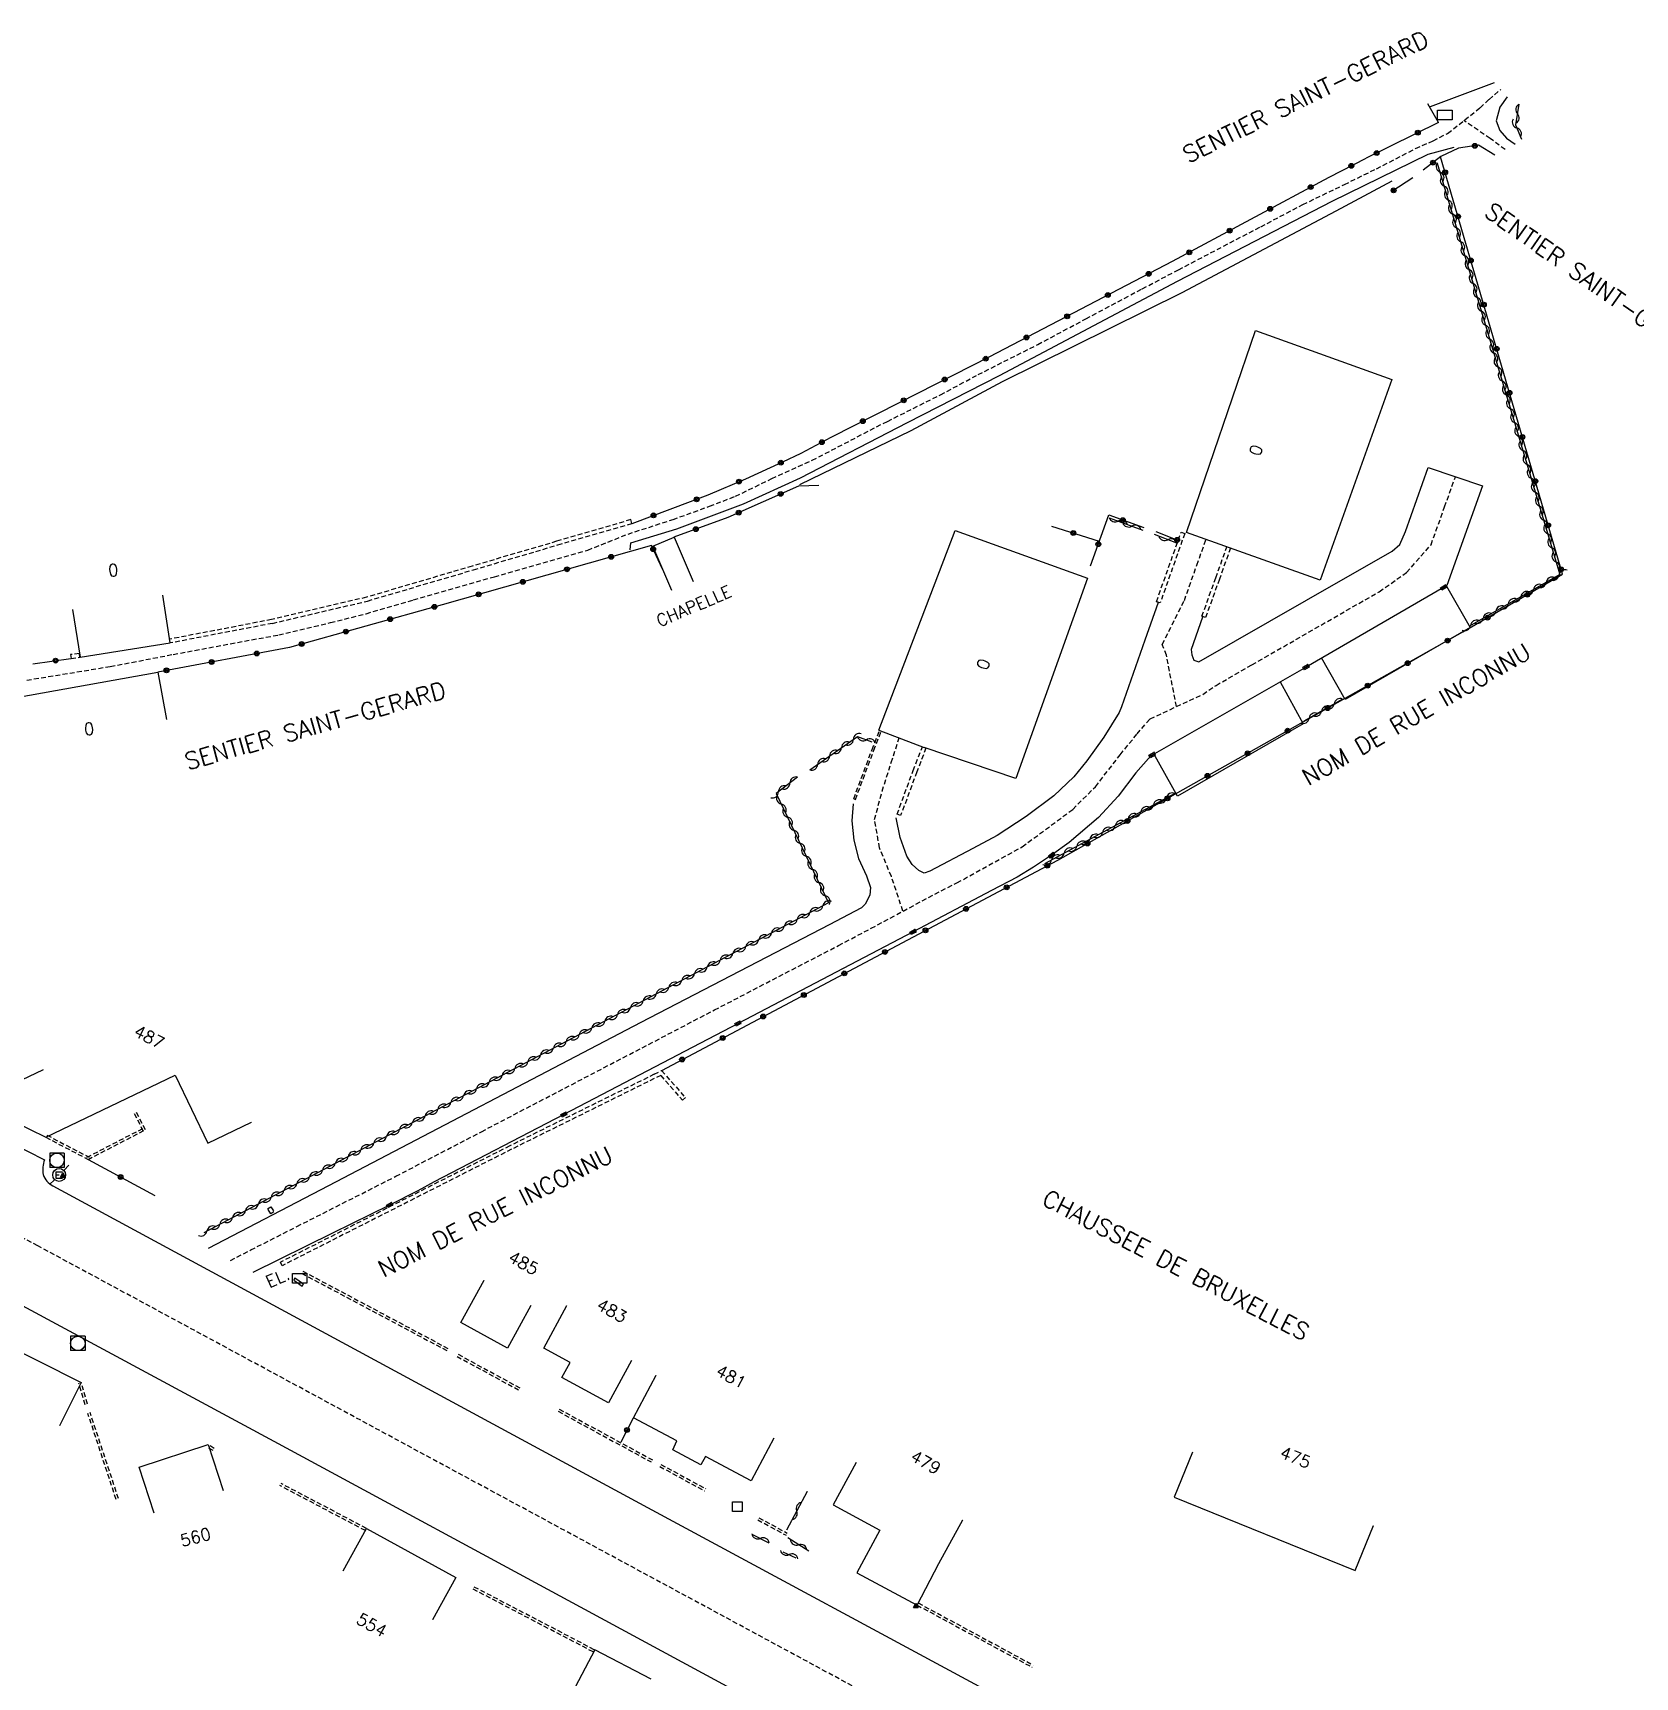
# Model space of a CAD drawing. Header units: millimetres. Extents: x 126999 to 128001, y 153000 to 154000.
# Drawn here: x 127169.2 to 127334.9, y 153793 to 153962.9 of the extents above; entities that cross this region are included whole.
import ezdxf
from ezdxf.enums import TextEntityAlignment as Align

# ---------------------------------------------------------------- set-up
doc = ezdxf.new("R2010")
doc.units = ezdxf.units.MM
doc.linetypes.add('DASHED', pattern=[0.75, 0.5, -0.25])
doc.layers.get('0').update_dxf_attribs({"linetype": 'CONTINUOUS'})
for name, color, linetype in [('W0001', 6, 'DASHED'), ('W0008', 7, 'CONTINUOUS'), ('W0100', 7, 'CONTINUOUS'), ('W0112', 1, 'DASHED'), ('W0302', 3, 'CONTINUOUS'), ('W0310', 3, 'CONTINUOUS'), ('W0322', 7, 'CONTINUOUS'), ('W0400', 7, 'CONTINUOUS'), ('W0420', 7, 'CONTINUOUS'), ('W0471', 7, 'CONTINUOUS'), ('W0851', 7, 'CONTINUOUS'), ('W0984', 7, 'CONTINUOUS'), ('W0989', 7, 'CONTINUOUS'), ('W0991', 7, 'CONTINUOUS'), ('W1471', 7, 'CONTINUOUS')]:
    doc.layers.add(name, color=color, linetype=linetype)
doc.styles.get("Standard").update_dxf_attribs({"font": 'romans.shx', "width": 0.85})

# ---------------------------------------------------------------- blocks, each defined once
blk = doc.blocks.new('t310o')
at = {"color": 0, "linetype": 'Continuous'}
for centre, start, end in [((-0.5, 0.38), 216.8699, 323.1304), ((0.5, -0.37), 36.8699, 143.1303)]:
    blk.add_arc(centre, 0.625, start, end, dxfattribs=at)
blk = doc.blocks.new('t322o')
at = {"color": 0, "linetype": 'Continuous'}
for radius in [0.25, 0.15]:
    blk.add_circle((0, 0), radius, dxfattribs=at)
blk = doc.blocks.new('t112o')
at = {"color": 0, "linetype": 'Continuous'}
for p, q in [((-0.5, 0.5), (0.5, 0.5)), ((-0.5, -0.5), (-0.5, 0.5)), ((0.5, 0.5), (0.5, -0.5)), ((0.5, -0.5), (-0.5, -0.5))]:
    blk.add_line(p, q, dxfattribs=at)
blk = doc.blocks.new('T420')
for p, q in [((0.75, 0.75), (-0.75, 0.75)), ((-0.75, 0.75), (-0.75, -0.75)), ((0.75, 0.75), (0.75, -0.75)), ((0.75, -0.75), (-0.75, -0.75))]:
    blk.add_line(p, q)
blk.add_ellipse((0, 0), major_axis=(-0.53, 0.53), ratio=1, start_param=3.926991, end_param=10.210176)
blk = doc.blocks.new('T471')
for p, q in [((-0.333334, 0.333334), (-0.333334, -0.333334)), ((-0.333334, 0.333334), (0.333334, 0.333334)), ((-0.333334, 0), (0, 0)), ((0.500001, 0.500001), (1.000002, 1.000002)), ((-0.500001, -0.500001), (-1.000002, -1.000002)), ((-0.333334, -0.333334), (0.333334, -0.333334))]:
    blk.add_line(p, q)
blk.add_ellipse((0, 0), major_axis=(0.471405, 0.471405), ratio=1, start_param=5.4977871438, end_param=11.780972451)
blk = doc.blocks.new('T851')
for p, q in [((-0.25, -0.15), (0, 0.32)), ((0, 0.32), (0.25, -0.15)), ((-0.25, -0.15), (0.25, -0.15))]:
    blk.add_line(p, q)
for major_axis in [(-0.106, 0.106), (-0.0354, 0.0354), (-0.0236, 0.0236)]:
    blk.add_ellipse((0, 0), major_axis=major_axis, ratio=1, start_param=3.926991, end_param=10.210176)
blk = doc.blocks.new('T1471')
at = {"color": 0, "linetype": 'Continuous', "flags": 128}
blk.add_lwpolyline([(-0.75, -0.5), (-0.75, 0.5), (0.75, 0.5), (0.75, -0.5), (-0.75, -0.5)], dxfattribs=at)
blk = doc.blocks.new('T400')
for p, q in [((-0.15, 0.3), (0.15, 0.3)), ((-0.15, -0.25), (-0.15, 0.3)), ((-0.15, 0.15), (0.15, 0.15)), ((-0.15, 0), (0.15, 0)), ((0.15, 0.3), (0.15, -0.25)), ((-0.15, -0.15), (0.15, -0.15)), ((-0.15, -0.25), (-0.15, -0.3)), ((-0.15, -0.3), (0.15, -0.3)), ((0.15, -0.3), (0.15, -0.25))]:
    blk.add_line(p, q)

msp = doc.modelspace()

# ---------------------------------------------------------------- linework, layer by layer
at = {"layer": 'W0001'}
for points in [[(127168.58, 153896.04), (127177.21, 153897.45), (127183.72, 153898.7), (127194.63, 153900.72), (127199.97, 153901.99), (127203.68, 153902.91), (127208.58, 153904.33), (127216.93, 153906.73), (127226.59, 153909.48), (127230.75, 153911.14), (127235.41, 153912.65), (127239.19, 153914.01), (127241.87, 153915.05), (127245.63, 153916.88), (127249.8, 153918.77), (127257.57, 153922.79), (127263.06, 153925.53), (127266.95, 153927.62), (127273.12, 153930.72), (127278.1, 153933.39), (127283.93, 153936.49), (127287.67, 153938.46), (127296.18, 153942.9), (127300.54, 153945.2), (127304.84, 153947.27), (127308.15, 153948.9), (127312.2, 153950.99), (127314.01, 153951.78), (127315.51, 153952.55), (127318.86, 153955.2), (127319.79, 153956.06), (127321, 153957.08)], [(127321.45, 153950.87), (127319.92, 153952.03), (127317.18, 153953.88)], [(127189.65, 153836.06), (127191.75, 153837.15), (127196.52, 153839.57), (127206.75, 153844.76), (127215.59, 153849.37), (127229.56, 153856.66), (127239.7, 153861.95), (127252.52, 153868.62), (127255.89, 153870.39), (127262.48, 153873.93), (127264.77, 153875.09), (127271.51, 153878.81), (127276.74, 153882.68), (127279.08, 153885.02), (127281.65, 153888.33), (127283.39, 153890.49), (127284.74, 153892.04), (127290.2, 153894.57), (127291.56, 153895.5), (127295.27, 153897.63), (127308.43, 153905.18), (127311.26, 153907.17), (127313.79, 153910.03), (127315.2, 153913.95), (127316.31, 153917.07)], [(127287.47, 153893.3), (127286.43, 153898.61), (127286, 153899.74), (127288.28, 153904.28), (127289.58, 153907.94), (127290.53, 153910.59)], [(127259.18, 153872.16), (127257.99, 153875.74), (127256.76, 153878.71), (127256.25, 153881.62), (127257.03, 153884.58), (127257.97, 153887.52), (127258.8, 153890.07)], [(127387.44, 153719.79), (127267.12, 153784.97), (127169.72, 153837.57), (127150.15, 153847.94), (127138.65, 153852.5), (127138.65, 153852.5), (127138.65, 153852.5), (127094.09, 153863.28)]]:
    msp.add_lwpolyline(points, dxfattribs=at)
at = {"layer": 'W0008'}
for points in [[(127321.65, 153956.34), (127320.89, 153955.25), (127320.52, 153953.84), (127320.92, 153952.86), (127321.59, 153952.06), (127322.49, 153951.43)], [(127230.98, 153909.51), (127231.05, 153910.24), (127235.79, 153911.67), (127242.68, 153914.26), (127248.58, 153916.95), (127259.65, 153922.67), (127269.18, 153927.54), (127287.57, 153937.27), (127303.56, 153945.54), (127313.51, 153950.39), (127316.2, 153951.14)], [(127290.15, 153902.54), (127288.99, 153899.2), (127289.04, 153898.64), (127289.25, 153898.12), (127289.79, 153897.94), (127300.9, 153904.29), (127309.77, 153909.36), (127310.55, 153910.06), (127311.15, 153911.42), (127313.51, 153918.03), (127319.12, 153916.11), (127315.43, 153905.82), (127315.09, 153905.61), (127300.88, 153897.39), (127284.96, 153888.3), (127284.57, 153887.93), (127283.25, 153886.45), (127281.43, 153884.04), (127279.41, 153881.86), (127276.38, 153879.26), (127274.56, 153877.95), (127272.67, 153876.71), (127270.98, 153875.67), (127268.34, 153874.29), (127260.24, 153870.01), (127242.13, 153860.56), (127224.13, 153851.15), (127210.7, 153844.18), (127209, 153843.26), (127206.1, 153841.79), (127200.18, 153838.89), (127191.97, 153834.83)], [(127315.4, 153905.77), (127317.84, 153901.49), (127304.91, 153894.03), (127302.48, 153898.33)], [(127285.57, 153904.06), (127284.18, 153900.17), (127281.77, 153893.27), (127281.54, 153892.68), (127279.95, 153890.14), (127278.2, 153887.7), (127276.86, 153886.05), (127274.78, 153884.08), (127271.94, 153881.94), (127268.91, 153879.98), (127266.41, 153878.64), (127261.95, 153876.29), (127261.36, 153876.1), (127260.81, 153876.36), (127260.12, 153877), (127259.58, 153877.86), (127258.88, 153879.77), (127258.49, 153881.82)], [(127298.18, 153895.87), (127300.57, 153891.54), (127287.59, 153884.05), (127285.13, 153888.41)], [(127254.04, 153883.26), (127253.91, 153881.49), (127254.09, 153879.49), (127254.59, 153877.6), (127255.42, 153875.81), (127255.82, 153874.61), (127255.77, 153873.8), (127255.29, 153872.89), (127254.9, 153872.51), (127251.56, 153870.76), (127232.08, 153860.64), (127199.79, 153843.79), (127187.32, 153837.3)]]:
    msp.add_lwpolyline(points, dxfattribs=at)
at = {"layer": 'W0008', "flags": 128}
msp.add_lwpolyline([(127109.72, 153870.8), (127109.2, 153868.96), (127127.86, 153862.83), (127139.04, 153859.17, -0.0067), (127148.56, 153855.97, -0.0253), (127164.76, 153849.24, -0.0045), (127170.41, 153846.47, 0.134), (127170.27, 153844.93, 0.1898), (127171.28, 153843.77), (127232.77, 153810.54), (127270.08, 153790.42), (127384.07, 153729.04), (127384.07, 153729.04)], format="xyb", dxfattribs=at)
at = {"layer": 'W0008'}
msp.add_lwpolyline([(127348.53, 153733.98), (127264.15, 153779.53), (127227.11, 153799.53), (127194.61, 153817.1), (127168.15, 153831.36, 0.0103), (127151.75, 153839.91, 0.0212), (127138.27, 153845.83, 0.0154), (127127.05, 153849.72, 0.0243), (127107.89, 153854.89, 0.032172), (127093.12, 153857.17, -16.56692), (127093.12, 153857.17)], format="xyb", dxfattribs=at)
at = {"layer": 'W0100'}
for p, q in [((127288.52, 153911.31), (127295.63, 153932.18)), ((127182.13, 153896.88), (127183.01, 153891.96)), ((127256.69, 153890.87), (127261.36, 153889.09)), ((127270.86, 153885.86), (127261.36, 153889.09)), ((127196.31, 153834.28), (127197.2, 153833.64)), ((127197.06, 153833.4), (127197.2, 153833.64))]:
    msp.add_line(p, q, dxfattribs=at)
for points in [[(127295.63, 153932.18), (127309.74, 153927.11), (127302.31, 153906.39), (127288.52, 153911.31)], [(127256.69, 153890.87), (127264.57, 153911.49), (127278.25, 153906.58), (127270.86, 153885.86)], [(127235.29, 153905.3), (127233.33, 153909.89), (127235.53, 153910.83), (127237.5, 153906.24)], [(127173.31, 153903.35), (127174.09, 153898.41), (127183.41, 153899.88), (127182.63, 153904.82)], [(127165.08, 153888.75), (127164.2, 153893.67), (127182.13, 153896.88)], [(127196.31, 153834.28), (127196.18, 153834.03), (127197.06, 153833.4)]]:
    msp.add_lwpolyline(points, dxfattribs=at)
at = {"layer": 'W0100', "flags": 128}
for points in [[(127170.26, 153855.78), (127165.76, 153853.61), (127165.46, 153851.27), (127170.54, 153848.79), (127183.91, 153855.22), (127187.29, 153848.19), (127191.8, 153850.36), (127191.8, 153850.36)], [(127220.69, 153831.4), (127218.29, 153827.01), (127213.47, 153829.64), (127215.86, 153834.03), (127215.86, 153834.03)], [(127231.12, 153825.72), (127228.74, 153821.33), (127223.91, 153823.95), (127224.77, 153825.53), (127222.05, 153827.01), (127224.44, 153831.4), (127224.44, 153831.4)], [(127165.35, 153827.89), (127174.2, 153823.45), (127171.96, 153818.98), (127171.96, 153818.98)], [(127245.84, 153817.7), (127243.48, 153813.29), (127238.78, 153815.81), (127238.29, 153814.92), (127235.4, 153816.49), (127235.8, 153817.4), (127231.31, 153819.81), (127233.67, 153824.22), (127233.67, 153824.22)], [(127181.76, 153809.94), (127180.19, 153814.69), (127187.32, 153817.04), (127188.89, 153812.3), (127188.89, 153812.3)], [(127254.33, 153815.19), (127251.96, 153810.79), (127256.8, 153808.18), (127254.43, 153803.78), (127260.64, 153800.44), (127262.89, 153804.73), (127265.38, 153809.24), (127265.38, 153809.24)], [(127289.11, 153816.24), (127287.23, 153811.6), (127305.96, 153804.02), (127307.84, 153808.65), (127307.84, 153808.65)], [(127201.31, 153803.98), (127203.71, 153808.36), (127212.96, 153803.3), (127210.55, 153798.91), (127210.55, 153798.91)], [(127233.14, 153792.79), (127227.31, 153795.82), (127224.97, 153791.38)]]:
    msp.add_lwpolyline(points, dxfattribs=at)
at = {"layer": 'W0112'}
for p, q in [((127223.48, 153910.01), (127231.16, 153912.24)), ((127288.32, 153911.2), (127285.78, 153904.02)), ((127291.53, 153906.62), (127292.68, 153909.82)), ((127293.05, 153909.69), (127291.91, 153906.48)), ((127290.1, 153902.64), (127291.53, 153906.62)), ((127203.71, 153904.61), (127193.89, 153902.3)), ((127285.78, 153904.02), (127285.4, 153904.15)), ((127193.9, 153902.3), (127183.35, 153900.27)), ((127193.98, 153901.91), (127183.41, 153899.88)), ((127173.16, 153898.28), (127174.08, 153898.41)), ((127174.08, 153898.41), (127174.02, 153898.81)), ((127260.24, 153886.7), (127261.19, 153889.15)), ((127261.56, 153889.02), (127260.61, 153886.55)), ((127258.57, 153882.18), (127260.24, 153886.7)), ((127233.47, 153855.3), (127234.23, 153855.68)), ((127234.23, 153855.68), (127236.68, 153852.89)), ((127234.13, 153855.19), (127236.38, 153852.63)), ((127236.38, 153852.63), (127236.68, 153852.89)), ((127180.63, 153849.44), (127179.61, 153851.43)), ((127180.85, 153849.56), (127179.83, 153851.55)), ((127170.54, 153848.79), (127174.91, 153846.51)), ((127170.65, 153849.02), (127175.03, 153846.73)), ((127174.8, 153846.73), (127180.73, 153849.78)), ((127174.91, 153846.51), (127180.85, 153849.56)), ((127193.48, 153841.4), (127193.82, 153841.61)), ((127193.8, 153840.89), (127193.48, 153841.4)), ((127194.99, 153835.52), (127194.81, 153835.88)), ((127197.01, 153834.73), (127212.01, 153826.75)), ((127197.12, 153834.96), (127212.12, 153826.97)), ((127213.07, 153826.14), (127219.49, 153822.65)), ((127213.19, 153826.36), (127219.61, 153822.87)), ((127174.63, 153821.13), (127173.96, 153823.38)), ((127174.87, 153821.2), (127174.2, 153823.45)), ((127177.82, 153811.36), (127174.9, 153820.25)), ((127178.06, 153811.44), (127175.13, 153820.33)), ((127223.52, 153820.47), (127233.15, 153815.23)), ((127223.64, 153820.69), (127233.27, 153815.45)), ((127187.84, 153816.42), (127187.26, 153816.75)), ((127187.96, 153816.63), (127187.39, 153816.97)), ((127234.03, 153814.76), (127238.68, 153812.24)), ((127234.15, 153814.98), (127238.8, 153812.46)), ((127203.71, 153808.36), (127194.87, 153813.01)), ((127203.59, 153808.14), (127194.76, 153812.79)), ((127244.16, 153809.25), (127247.09, 153807.66)), ((127244.28, 153809.47), (127247.21, 153807.88)), ((127227.15, 153795.6), (127214.63, 153802.14)), ((127227.26, 153795.83), (127214.75, 153802.36)), ((127260.64, 153800.44), (127272.53, 153794.02)), ((127260.76, 153800.66), (127272.65, 153794.24))]:
    msp.add_line(p, q, dxfattribs=at)
for points in [[(127231.16, 153912.24), (127231.05, 153912.63), (127223.37, 153910.39), (127214.64, 153907.83), (127203.71, 153904.61)], [(127193.98, 153901.91), (127203.82, 153904.22), (127214.76, 153907.44), (127223.48, 153910.01)], [(127285.4, 153904.15), (127287.94, 153911.33), (127288.32, 153911.2)], [(127291.91, 153906.48), (127290.47, 153902.5), (127290.1, 153902.64)], [(127174.02, 153898.81), (127173.1, 153898.68), (127173.16, 153898.28)], [(127254.09, 153883.78), (127255.99, 153888.87), (127256.76, 153890.85)], [(127254.09, 153883.78), (127254.27, 153883.71), (127256.17, 153888.8), (127256.94, 153890.78)], [(127260.61, 153886.55), (127258.94, 153882.04), (127258.57, 153882.18)], [(127233.47, 153855.3), (127218.52, 153847.9), (127194.81, 153835.88)], [(127234.13, 153855.19), (127218.7, 153847.55), (127194.99, 153835.52)], [(127193.82, 153841.61), (127194.14, 153841.1), (127193.8, 153840.89)]]:
    msp.add_lwpolyline(points, dxfattribs=at)
at = {"layer": 'W0302'}
msp.add_line((127313.74, 153955.32), (127320.35, 153957.81), dxfattribs=at)
msp.add_lwpolyline([(127248.52, 153916.26), (127260.04, 153921.83), (127269.49, 153926.9), (127288.06, 153936.1), (127303.99, 153944.53), (127309.77, 153947.64)], dxfattribs=at)
at = {"layer": 'W0310'}
for p, q in [((127280.51, 153912.83), (127283.99, 153911.54)), ((127287.51, 153910.19), (127285.21, 153911.1)), ((127304.64, 153894.09), (127300.65, 153891.81)), ((127287.3, 153884.33), (127273.82, 153877.07))]:
    msp.add_line(p, q, dxfattribs=at)
for points in [[(127322.88, 153955.56), (127322.54, 153953.42), (127323.15, 153951.95)], [(127314.43, 153949.49), (127327.1, 153906.96), (127317.76, 153901.63)], [(127249.55, 153886.77), (127254.48, 153890.21), (127255.96, 153889.66)], [(127248.29, 153886.02), (127246.07, 153884.32), (127251.49, 153873.03), (127231.27, 153862.34), (127186.87, 153838.93)]]:
    msp.add_lwpolyline(points, dxfattribs=at)
at = {"layer": 'W0310', "flags": 128}
for points in [[(127247.16, 153808.22), (127249.31, 153812.22), (127249.31, 153812.22)], [(127243.63, 153807.75), (127245.31, 153806.88), (127245.31, 153806.88)], [(127249.44, 153806.02), (127247.29, 153807.38), (127247.29, 153807.38)], [(127246.77, 153805.96), (127248.09, 153805.34), (127248.09, 153805.34)]]:
    msp.add_lwpolyline(points, dxfattribs=at)
at = {"layer": 'W0322'}
for p, q in [((127314.55, 153953.68), (127313.45, 153955.6)), ((127314.55, 153953.68), (127307.1, 153949.99)), ((127311.91, 153947.96), (127309.72, 153946.53)), ((127274.53, 153911.96), (127279.47, 153910.41)), ((127285.32, 153911.4), (127287.66, 153910.49)), ((127169.21, 153897.73), (127173.15, 153898.28))]:
    msp.add_line(p, q, dxfattribs=at)
for points in [[(127320.4, 153950.29), (127318.71, 153951.32), (127316.63, 153951.01), (127314.82, 153950.16), (127312.97, 153948.75)], [(127231.17, 153912.24), (127239.05, 153915.18), (127242.92, 153916.86), (127246.77, 153918.61), (127248.64, 153919.51), (127251.75, 153921.14), (127258.84, 153924.75), (127268.18, 153929.48), (127287.06, 153939.33), (127303.26, 153948.03), (127307.1, 153949.99)], [(127234.24, 153855.71), (127275.19, 153877.43), (127317.09, 153901.02), (127327.39, 153906.98), (127314.78, 153950.14)], [(127235.54, 153910.84), (127241.12, 153912.87), (127248.4, 153916.12), (127250.48, 153916.18)], [(127278.59, 153907.85), (127280.46, 153913.11), (127284.1, 153911.8)], [(127234.36, 153907.43), (127233.17, 153909.97), (127211.52, 153903.84), (127195.74, 153899.43), (127182.13, 153896.88)]]:
    msp.add_lwpolyline(points, dxfattribs=at)
at = {"layer": 'W0322', "flags": 128}
for points in [[(127174.91, 153846.51), (127181.83, 153842.78), (127181.83, 153842.78)], [(127230.03, 153817.33), (127231.31, 153819.81), (127231.31, 153819.81)]]:
    msp.add_lwpolyline(points, dxfattribs=at)

# ---------------------------------------------------------------- block references
at = {"layer": 'W0112', "rotation": 0.009719999999960925}
msp.add_blockref('t112o', (127242.06, 153810.6), dxfattribs=at)
at = {"layer": 'W0310'}
for p, rotation in [((127322.66, 153953.11), 292.8301080799998), ((127322.72, 153954.58), 260.9108611973934), ((127314.72, 153948.54), 286.5774477933396), ((127315.15, 153947.1), 286.5774477933396), ((127315.58, 153945.66), 286.5774477933396), ((127316, 153944.22), 286.5774477933396), ((127316.43, 153942.78), 286.5774477933396), ((127316.86, 153941.35), 286.5774477933396), ((127317.29, 153939.91), 286.5774477933396), ((127317.72, 153938.47), 286.5774477933396), ((127318.14, 153937.03), 286.5774477933396), ((127318.57, 153935.6), 286.5774477933396), ((127319, 153934.16), 286.5774477933396), ((127319.43, 153932.72), 286.5774477933396), ((127319.86, 153931.28), 286.5774477933396), ((127320.28, 153929.85), 286.5774477933396), ((127320.71, 153928.41), 286.5774477933396), ((127321.14, 153926.97), 286.5774477933396), ((127321.57, 153925.53), 286.5774477933396), ((127322, 153924.09), 286.5774477933396), ((127322.42, 153922.66), 286.5774477933396), ((127322.85, 153921.22), 286.5774477933396), ((127323.28, 153919.78), 286.5774477933396), ((127323.71, 153918.34), 286.5774477933396), ((127324.14, 153916.91), 286.5774477933396), ((127324.56, 153915.47), 286.5774477933396), ((127324.99, 153914.03), 286.5774477933396), ((127325.42, 153912.59), 286.5774477933396), ((127281.45, 153912.48), 339.7164126627877), ((127282.85, 153911.96), 339.7164126627877), ((127325.85, 153911.16), 286.5774477933396), ((127286.57, 153910.56), 158.4697476146117), ((127326.27, 153909.72), 286.5774477933396), ((127326.7, 153908.28), 286.5774477933396), ((127325.69, 153906.15), 209.6933553471765), ((127326.99, 153906.9), 209.6933553471765), ((127323.08, 153904.67), 209.6933553471765), ((127324.39, 153905.41), 209.6933553471765), ((127319.17, 153902.44), 209.6933553471765), ((127320.48, 153903.18), 209.6933553471765), ((127321.78, 153903.93), 209.6933553471765), ((127317.87, 153901.7), 209.6933553471765), ((127301.17, 153892.11), 209.6739959033389), ((127302.47, 153892.85), 209.6739959033389), ((127303.77, 153893.6), 209.6739959033389), ((127252.83, 153889.06), 35.00380139404338), ((127254.06, 153889.92), 35.00380139404338), ((127255.4, 153889.87), 339.6429661857401), ((127250.37, 153887.34), 35.00380139404338), ((127251.6, 153888.2), 35.00380139404338), ((127247.49, 153885.41), 217.41680128561), ((127246.3, 153884.5), 217.41680128561), ((127286.42, 153883.86), 208.3104775917788), ((127246.6, 153883.23), 295.6444694588538), ((127247.25, 153881.88), 295.6444694588538), ((127283.78, 153882.44), 208.3104775917788), ((127285.1, 153883.15), 208.3104775917788), ((127247.9, 153880.52), 295.6444694588538), ((127279.82, 153880.3), 208.3104775917788), ((127281.14, 153881.01), 208.3104775917788), ((127282.46, 153881.73), 208.3104775917788), ((127248.55, 153879.17), 295.6444694588538), ((127277.17, 153878.88), 208.3104775917788), ((127278.49, 153879.59), 208.3104775917788), ((127249.2, 153877.82), 295.6444694588538), ((127249.84, 153876.47), 295.6444694588538), ((127274.53, 153877.46), 208.3104775917788), ((127275.85, 153878.17), 208.3104775917788), ((127250.49, 153875.12), 295.6444694588538), ((127251.14, 153873.76), 295.6444694588538), ((127249.56, 153872.01), 207.8676436652539), ((127250.89, 153872.71), 207.8676436652539), ((127246.91, 153870.61), 207.8676436652539), ((127248.23, 153871.31), 207.8676436652539), ((127242.93, 153868.5), 207.8676436652539), ((127244.26, 153869.2), 207.8676436652539), ((127245.58, 153869.91), 207.8676436652539), ((127240.28, 153867.1), 207.8676436652539), ((127241.6, 153867.8), 207.8676436652539), ((127236.3, 153865), 207.8676436652539), ((127237.62, 153865.7), 207.8676436652539), ((127238.95, 153866.4), 207.8676436652539), ((127233.65, 153863.6), 207.8676436652539), ((127234.97, 153864.3), 207.8676436652539), ((127229.67, 153861.49), 207.8004546754756), ((127230.99, 153862.19), 207.8004546754756), ((127232.32, 153862.89), 207.8676436652539), ((127227.01, 153860.1), 207.8004546754756), ((127228.34, 153860.79), 207.8004546754756), ((127224.36, 153858.7), 207.8004546754756), ((127225.69, 153859.39), 207.8004546754756), ((127220.38, 153856.6), 207.8004546754756), ((127221.71, 153857.3), 207.8004546754756), ((127223.03, 153858), 207.8004546754756), ((127217.73, 153855.2), 207.8004546754756), ((127219.05, 153855.9), 207.8004546754756), ((127213.75, 153853.1), 207.8004546754756), ((127215.07, 153853.8), 207.8004546754756), ((127216.4, 153854.5), 207.8004546754756), ((127211.09, 153851.7), 207.8004546754756), ((127212.42, 153852.4), 207.8004546754756), ((127207.11, 153849.6), 207.8004546754756), ((127208.44, 153850.3), 207.8004546754756), ((127209.76, 153851), 207.8004546754756), ((127204.46, 153848.2), 207.8004546754756), ((127205.79, 153848.9), 207.8004546754756), ((127201.8, 153846.8), 207.8004546754756), ((127203.13, 153847.5), 207.8004546754756), ((127197.82, 153844.7), 207.8004546754756), ((127199.15, 153845.4), 207.8004546754756), ((127200.48, 153846.1), 207.8004546754756), ((127195.17, 153843.3), 207.8004546754756), ((127196.5, 153844), 207.8004546754756), ((127191.19, 153841.21), 207.8004546754756), ((127192.52, 153841.9), 207.8004546754756), ((127193.84, 153842.61), 207.8004546754756), ((127188.54, 153839.81), 207.8004546754756), ((127189.86, 153840.51), 207.8004546754756), ((127187.21, 153839.11), 207.8004546754756), ((127248.2, 153810.17), 61.70195235436073), ((127244.45, 153807.33), 332.6036428960234), ((127247.42, 153805.66), 334.7148537536792), ((127248.39, 153806.68), 147.8132109646097)]:
    msp.add_blockref('t310o', p, dxfattribs=dict(at, rotation=rotation))
at = {"layer": 'W0322'}
for p, rotation in [((127312.42, 153952.63), 206.3986016725707), ((127308.17, 153950.52), 206.3986016725707), ((127318.32, 153951.27), 188.5388922628755), ((127305.55, 153949.2), 27.00999474337662), ((127314, 153949.53), 217.2246972939196), ((127315.25, 153948.53), 106.2889769105706), ((127301.34, 153947), 28.23778070735371), ((127309.92, 153946.67), 213.1248575883285), ((127297.15, 153944.75), 28.23778070735371), ((127316.58, 153943.97), 106.2889769105706), ((127292.97, 153942.5), 28.23778070735371), ((127288.79, 153940.26), 28.23778070735371), ((127317.91, 153939.41), 106.2889769105706), ((127284.59, 153938.04), 27.53957532161456), ((127280.37, 153935.84), 27.53957532161456), ((127276.16, 153933.64), 27.53957532161456), ((127319.25, 153934.85), 106.2889769105706), ((127271.95, 153931.45), 27.53957532161456), ((127320.58, 153930.29), 106.2889769105706), ((127267.74, 153929.26), 26.86394561508065), ((127263.5, 153927.11), 26.86394561508065), ((127259.26, 153924.96), 26.86394561508065), ((127321.91, 153925.73), 106.2889769105706), ((127255.03, 153922.81), 26.96751668625632), ((127250.8, 153920.64), 27.78350508447782), ((127323.24, 153921.17), 106.2889769105706), ((127246.56, 153918.51), 24.44176877234234), ((127242.23, 153916.56), 23.4785765144617), ((127324.58, 153916.61), 106.2889769105706), ((127237.85, 153914.73), 20.41021430247968), ((127246.54, 153915.29), 24.08303934542817), ((127233.39, 153913.07), 20.41021430247968), ((127242.2, 153913.35), 24.08303934542817), ((127237.77, 153911.65), 19.95422571898634), ((127276.8, 153911.25), 342.5978924495612), ((127281.92, 153912.58), 340.2204733082459), ((127325.91, 153912.05), 106.2889769105706), ((127233.35, 153909.58), 115.1577834379224), ((127279.39, 153910.09), 70.45398486195742), ((127287.54, 153910.54), 338.643107863231), ((127229.01, 153908.79), 195.7900799626388), ((127219.87, 153906.2), 195.7900799626388), ((127224.44, 153907.5), 195.7900799626388), ((127327.24, 153907.49), 106.2889769105706), ((127215.3, 153904.91), 195.7900799626388), ((127323.75, 153904.87), 30.03457971321555), ((127210.73, 153903.62), 195.626882432427), ((127201.58, 153901.06), 195.626882432427), ((127206.15, 153902.34), 195.626882432427), ((127319.64, 153902.49), 30.03457971321555), ((127197, 153899.78), 195.626882432427), ((127315.51, 153900.13), 29.38138542570435), ((127171.56, 153898.06), 8.00615308722748), ((127187.69, 153897.92), 190.6015938188249), ((127192.36, 153898.8), 190.6015938188249), ((127311.37, 153897.8), 29.38138542570435), ((127183.02, 153897.05), 190.6015938188249), ((127307.24, 153895.47), 29.38138542570435), ((127303.1, 153893.14), 29.38138542570435), ((127298.96, 153890.81), 29.38138542570435), ((127294.82, 153888.48), 29.38138542570435), ((127290.68, 153886.15), 29.38138542570435), ((127286.54, 153883.82), 29.38138542570435), ((127282.4, 153881.49), 29.38138542570435), ((127278.26, 153879.16), 29.38138542570435), ((127274.11, 153876.86), 27.93508212981753), ((127269.91, 153874.63), 27.93508212981753), ((127265.71, 153872.4), 27.93508212981753), ((127261.52, 153870.18), 27.93508212981753), ((127257.32, 153867.95), 27.93508212981753), ((127253.12, 153865.73), 27.93508212981753), ((127248.93, 153863.5), 27.93508212981753), ((127244.73, 153861.28), 27.93508212981753), ((127240.54, 153859.05), 27.93508212981753), ((127236.34, 153856.83), 27.93508212981753), ((127178.28, 153844.69), 331.6712006353092), ((127230.65, 153818.54), 62.6903254759323)]:
    msp.add_blockref('t322o', p, dxfattribs=dict(at, rotation=rotation))
at = {"layer": 'W0400'}
for p, rotation in [((127315.09, 153905.61), 121.0656109516747), ((127300.88, 153897.39), 120.0795201828681), ((127284.96, 153888.3), 119.727772162441), ((127274.56, 153877.95), 125.7024938193191), ((127260.24, 153870.01), 117.8824434730311), ((127242.13, 153860.56), 117.5410049079312), ((127224.13, 153851.15), 117.6046150605919), ((127206.1, 153841.79), 116.7593021317263)]:
    msp.add_blockref('T400', p, dxfattribs=dict(at, rotation=rotation))
at = {"layer": 'W0420', "rotation": 0.009719999999960925}
for p in [(127171.7, 153846.41), (127173.86, 153827.49)]:
    msp.add_blockref('T420', p, dxfattribs=at)
at = {"layer": 'W0471', "rotation": 0.009719999999960925}
msp.add_blockref('T471', (127171.93, 153844.9), dxfattribs=at)
at = {"layer": 'W0851', "rotation": 0.009719999999960925}
for p in [(127172.31, 153844.82), (127260.52, 153800.33)]:
    msp.add_blockref('T851', p, dxfattribs=at)
at = {"layer": 'W1471'}
for p in [(127315.22, 153954.46), (127196.79, 153834.21)]:
    msp.add_blockref('T1471', p, dxfattribs=at)

# ---------------------------------------------------------------- texts
at = {"layer": 'W0984'}
for s, rotation, p in [('CHAPELLE', 23.1574, (127237.56, 153903.71)), ('EL.', 23.3702, (127194.53, 153834.28))]:
    msp.add_text(s, height=1.25, rotation=rotation, dxfattribs=at).set_placement(p, align=Align.MIDDLE)
at = {"layer": 'W0989'}
for rotation, p in [(26.0372, (127288.67, 153949.43)), (324.8228, (127319.18, 153944.09)), (15.6269, (127185.21, 153886.74))]:
    msp.add_text('SENTIER SAINT-GERARD', height=1.75, rotation=rotation, dxfattribs=at).set_placement(p)
for s, rotation, p in [('NOM DE RUE INCONNU', 29.9649, (127312.26, 153892.5)), ('NOM DE RUE INCONNU', 26.8889, (127217.03, 153841.09)), ('CHAUSSEE DE BRUXELLES', 332.4213, (127287.42, 153835.58))]:
    msp.add_text(s, height=1.75, rotation=rotation, dxfattribs=at).set_placement(p, align=Align.MIDDLE)
at = {"layer": 'W0991'}
for s, rotation, p in [('0', 73.6576, (127295.69, 153919.8)), ('0', 4.3501, (127177.52, 153907.41)), ('0', 72.3702, (127267.5, 153897.68)), ('0', 4.3501, (127175.02, 153891)), ('487', 332.5106, (127181.24, 153859.15)), ('485', 331.3747, (127219.95, 153835.79)), ('483', 330.9602, (127229.08, 153830.86)), ('481', 331.8326, (127241.41, 153824.04)), ('475', 337.9592, (127299.78, 153815.69)), ('479', 331.0076, (127261.54, 153815.2)), ('560', 15.0194, (127186.02, 153807.46)), ('554', 331.2765, (127204.25, 153798.38))]:
    msp.add_text(s, height=1.25, rotation=rotation, dxfattribs=at).set_placement(p, align=Align.MIDDLE)

doc.saveas('drawing.dxf')
